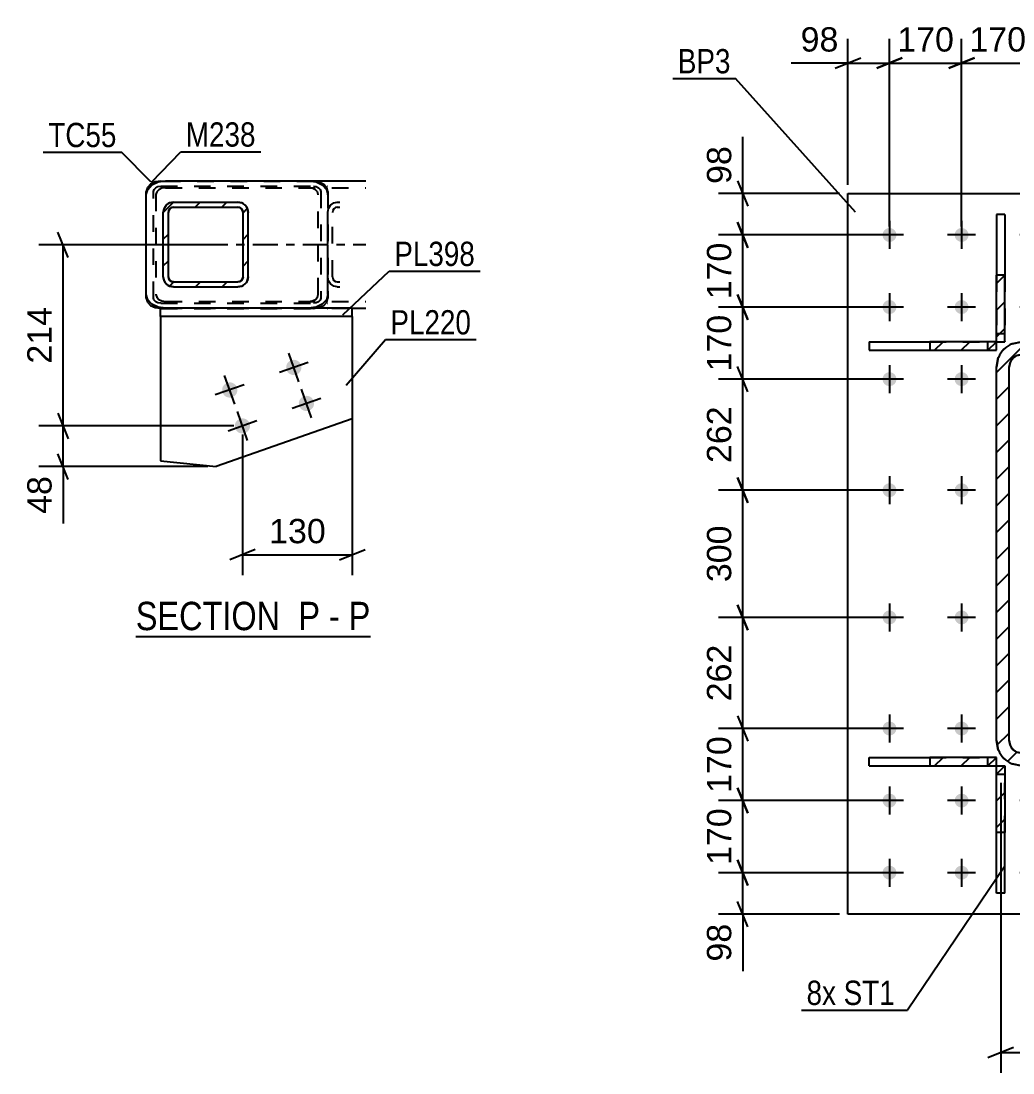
# Model space of a CAD drawing. Header units: millimetres. Extents: x -178 to 663, y -245 to 349.
# Drawn here: x 412.3 to 529.2, y 63 to 187 of the extents above; entities that cross this region are included whole.
import ezdxf

# ---------------------------------------------------------------- set-up
doc = ezdxf.new("R2010")
doc.units = ezdxf.units.MM
doc.linetypes.add('DXK_LINE_DOT2', pattern=[3.9198, 1.9599, -1.9599])
doc.linetypes.add('DXK_LINE_DOT3', pattern=[5.9187, 2.979, -0.9799, 0.9799, -0.9799])
doc.styles.add('Arial', font='ARIAL.TTF', dxfattribs={"height": 0.2})
doc.styles.add('Arial Narrow', font='ARIALN.TTF', dxfattribs={"height": 0.2})

# ---------------------------------------------------------------- blocks, each defined once
blk = doc.blocks.new('Unknown-339278997-23 - 27655')
at = {"color": 6, "linetype": 'Continuous'}
blk.add_line((425.85, 114.43), (453.5, 114.43), dxfattribs=at)
at = {"color": 0, "linetype": 'Continuous'}
for points in [[(443.96, 115.18), (443.96, 118.68), (425.85, 118.68), (425.85, 115.18)], [(447.57, 115.18), (447.57, 118.68), (445.01, 118.68), (445.01, 115.18)], [(449.89, 115.18), (449.89, 118.68), (448.62, 118.68), (448.62, 115.18)], [(453.5, 115.18), (453.5, 118.68), (450.94, 118.68), (450.94, 115.18)]]:
    blk.add_wipeout(points, dxfattribs=at)
at = {"color": 7, "linetype": 'Continuous', "style": 'Arial Narrow'}
for s, p in [('SECTION ', (425.85, 115.18)), ('P', (445.01, 115.18)), ('P', (450.94, 115.18)), ('-', (448.62, 115.18))]:
    blk.add_text(s, height=3.34, dxfattribs=at).set_placement(p)
blk = doc.blocks.new('Part-339278997-22323 - 22243')
at = {"linetype": 'Continuous'}
h = blk.add_hatch(dxfattribs=at)
h.set_pattern_fill('', scale=0.7, style=0, pattern_type=0)
h.set_pattern_definition([(45, (575.4344, 99.4045), (-1.571545, 1.571545), [])])
h.paths.add_polyline_path([(574.29, 99.18), (575.43, 99.4), (576.41, 100.05), (577.06, 101.03), (577.29, 102.18), (577.29, 146.18), (577.06, 147.32), (576.41, 148.3), (575.43, 148.95), (574.29, 149.18), (530.29, 149.18), (529.14, 148.95), (528.17, 148.3), (527.51, 147.32), (527.29, 146.18), (527.29, 102.18), (527.51, 101.03), (528.17, 100.05), (529.14, 99.4), (530.29, 99.18)])
h.paths.add_polyline_path([(529.71, 100.79), (529.23, 101.12), (528.9, 101.6), (528.79, 102.18), (528.79, 146.18), (528.9, 146.75), (529.23, 147.24), (529.71, 147.56), (530.29, 147.68), (574.29, 147.68), (574.86, 147.56), (575.35, 147.24), (575.67, 146.75), (575.79, 146.18), (575.79, 102.18), (575.67, 101.6), (575.35, 101.12), (574.86, 100.79), (574.29, 100.68), (530.29, 100.68)])
at = {"color": 7, "linetype": 'DXK_LINE_DOT2'}
for p, q in [((529.14, 148.95), (530.29, 149.18)), ((530.29, 149.18), (574.29, 149.18)), ((574.29, 149.18), (575.43, 148.95)), ((530.29, 147.68), (529.71, 147.56)), ((530.29, 147.68), (574.29, 147.68)), ((574.86, 147.56), (574.29, 147.68)), ((527.29, 146.18), (527.51, 147.32)), ((528.9, 146.75), (528.79, 146.18)), ((575.79, 146.18), (575.67, 146.75)), ((577.06, 147.32), (577.29, 146.18)), ((527.29, 102.18), (527.29, 146.18)), ((528.79, 102.18), (528.79, 146.18)), ((575.79, 102.18), (575.79, 146.18)), ((577.29, 102.18), (577.29, 146.18)), ((527.51, 101.03), (527.29, 102.18)), ((528.79, 102.18), (528.9, 101.6)), ((575.67, 101.6), (575.79, 102.18)), ((577.29, 102.18), (577.06, 101.03)), ((529.71, 100.79), (530.29, 100.68)), ((530.29, 100.68), (574.29, 100.68)), ((574.29, 100.68), (574.86, 100.79)), ((530.29, 99.18), (529.14, 99.4)), ((575.43, 99.4), (574.29, 99.18)), ((530.29, 99.18), (574.29, 99.18))]:
    blk.add_line(p, q, dxfattribs=at)
at = {"color": 2, "linetype": 'Continuous'}
for p, q in [((530.29, 149.18), (529.14, 148.95)), ((530.29, 149.18), (574.29, 149.18)), ((575.43, 148.95), (574.29, 149.18)), ((529.71, 147.56), (530.29, 147.68)), ((530.29, 147.68), (574.29, 147.68)), ((574.29, 147.68), (574.86, 147.56)), ((527.51, 147.32), (527.29, 146.18)), ((528.79, 146.18), (528.9, 146.75)), ((575.67, 146.75), (575.79, 146.18)), ((577.29, 146.18), (577.06, 147.32)), ((527.29, 102.18), (527.29, 146.18)), ((528.79, 102.18), (528.79, 146.18)), ((575.79, 102.18), (575.79, 146.18)), ((577.29, 102.18), (577.29, 146.18)), ((527.29, 102.18), (527.51, 101.03)), ((528.9, 101.6), (528.79, 102.18)), ((575.79, 102.18), (575.67, 101.6)), ((577.06, 101.03), (577.29, 102.18)), ((530.29, 100.68), (529.71, 100.79)), ((530.29, 100.68), (574.29, 100.68)), ((574.86, 100.79), (574.29, 100.68)), ((529.14, 99.4), (530.29, 99.18)), ((574.29, 99.18), (575.43, 99.4)), ((530.29, 99.18), (574.29, 99.18))]:
    blk.add_line(p, q, dxfattribs=at)
at = {"color": 7, "linetype": 'DXK_LINE_DOT3'}
for p, q in [((552.29, 134.18), (552.29, 114.18)), ((562.29, 124.18), (542.29, 124.18))]:
    blk.add_line(p, q, dxfattribs=at)
at = {"color": 7, "linetype": 'DXK_LINE_DOT2'}
for centre, radius, start, end in [((530.29, 146.18), 3, 112.5, 157.5), ((574.29, 146.18), 3, 22.5, 67.5), ((530.29, 146.18), 1.5, 112.5, 157.5), ((574.29, 146.18), 1.5, 22.5, 67.5), ((530.29, 102.18), 3, 202.5, 247.5), ((530.29, 102.18), 1.5, 202.5, 247.5), ((574.29, 102.18), 1.5, 292.5, 337.5), ((574.29, 102.18), 3, 292.5, 337.5)]:
    blk.add_arc(centre, radius, start, end, dxfattribs=at)
at = {"color": 2, "linetype": 'Continuous'}
for centre, radius, start, end in [((530.29, 146.18), 3, 112.5, 157.5), ((574.29, 146.18), 3, 22.5, 67.5), ((530.29, 146.18), 1.5, 112.5, 157.5), ((574.29, 146.18), 1.5, 22.5, 67.5), ((530.29, 102.18), 3, 202.5, 247.5), ((530.29, 102.18), 1.5, 202.5, 247.5), ((574.29, 102.18), 1.5, 292.5, 337.5), ((574.29, 102.18), 3, 292.5, 337.5)]:
    blk.add_arc(centre, radius, start, end, dxfattribs=at)
blk = doc.blocks.new('Part-339278997-22253 - 22243')
at = {"color": 2, "linetype": 'Continuous'}
for p, q in [((509.79, 166.68), (594.79, 166.68)), ((509.79, 81.68), (509.79, 166.68)), ((594.79, 166.68), (594.79, 81.68)), ((594.79, 81.68), (509.79, 81.68))]:
    blk.add_line(p, q, dxfattribs=at)
blk = doc.blocks.new('Part-339278997-22296 - 22243')
at = {"linetype": 'Continuous'}
h = blk.add_hatch(dxfattribs=at)
h.set_pattern_fill('', scale=0.7, style=0, pattern_type=0)
h.set_pattern_definition([(45, (528.2863, 157.0397), (-1.57154, 1.57154), [])])
h.paths.add_polyline_path([(528.29, 149.18), (528.29, 157.04), (527.29, 157.04), (527.29, 149.18)])
at = {"color": 2, "linetype": 'Continuous'}
for p, q in [((528.29, 164.18), (527.29, 164.18)), ((527.29, 164.18), (527.29, 157.04)), ((528.29, 164.18), (528.29, 157.04)), ((527.29, 149.18), (527.29, 157.04)), ((528.29, 157.04), (527.29, 157.04)), ((528.29, 149.18), (528.29, 157.04)), ((527.29, 149.18), (528.29, 149.18))]:
    blk.add_line(p, q, dxfattribs=at)
at = {"color": 7, "linetype": 'DXK_LINE_DOT2'}
for p, q in [((527.29, 157.04), (527.29, 149.18)), ((528.29, 157.04), (528.29, 149.18)), ((527.29, 150.18), (528.29, 150.18)), ((527.29, 149.18), (528.29, 149.18))]:
    blk.add_line(p, q, dxfattribs=at)
blk = doc.blocks.new('Part-339278997-22297 - 22243')
at = {"linetype": 'Continuous'}
h = blk.add_hatch(dxfattribs=at)
h.set_pattern_fill('', scale=0.7, style=0, pattern_type=0)
h.set_pattern_definition([(45, (527.2863, 149.1761), (-1.57154, 1.57154), [])])
h.paths.add_polyline_path([(527.29, 148.18), (527.29, 149.18), (519.42, 149.18), (519.42, 148.18)])
at = {"color": 2, "linetype": 'Continuous'}
for p, q in [((512.29, 149.18), (519.42, 149.18)), ((512.29, 149.18), (512.29, 148.18)), ((527.29, 149.18), (519.42, 149.18)), ((519.42, 149.18), (519.42, 148.18)), ((527.29, 148.18), (527.29, 149.18)), ((512.29, 148.18), (519.42, 148.18)), ((519.42, 148.18), (527.29, 148.18))]:
    blk.add_line(p, q, dxfattribs=at)
at = {"color": 7, "linetype": 'DXK_LINE_DOT2'}
for p, q in [((519.42, 149.18), (527.29, 149.18)), ((526.29, 148.18), (526.29, 149.18)), ((527.29, 148.18), (527.29, 149.18)), ((519.42, 148.18), (527.29, 148.18))]:
    blk.add_line(p, q, dxfattribs=at)
blk = doc.blocks.new('Part-339278997-22298 - 22243')
at = {"linetype": 'Continuous'}
h = blk.add_hatch(dxfattribs=at)
h.set_pattern_fill('', scale=0.7, style=0, pattern_type=0)
h.set_pattern_definition([(45, (528.2863, 99.1761), (-1.57154, 1.57154), [])])
h.paths.add_polyline_path([(528.29, 91.31), (528.29, 99.18), (527.29, 99.18), (527.29, 91.31)])
at = {"color": 7, "linetype": 'DXK_LINE_DOT2'}
for p, q in [((527.29, 91.31), (527.29, 99.18)), ((527.29, 99.18), (528.29, 99.18)), ((527.29, 98.18), (528.29, 98.18)), ((528.29, 91.31), (528.29, 99.18))]:
    blk.add_line(p, q, dxfattribs=at)
at = {"color": 2, "linetype": 'Continuous'}
for p, q in [((527.29, 91.31), (527.29, 99.18)), ((527.29, 99.18), (528.29, 99.18)), ((528.29, 99.18), (528.29, 91.31)), ((527.29, 84.18), (527.29, 91.31)), ((528.29, 91.31), (527.29, 91.31)), ((528.29, 84.18), (528.29, 91.31)), ((528.29, 84.18), (527.29, 84.18))]:
    blk.add_line(p, q, dxfattribs=at)
blk = doc.blocks.new('Part-339278997-22299 - 22243')
at = {"linetype": 'Continuous'}
h = blk.add_hatch(dxfattribs=at)
h.set_pattern_fill('', scale=0.7, style=0, pattern_type=0)
h.set_pattern_definition([(45, (527.2863, 100.1761), (-1.57154, 1.57154), [])])
h.paths.add_polyline_path([(527.29, 99.18), (527.29, 100.18), (519.42, 100.18), (519.42, 99.18)])
at = {"color": 2, "linetype": 'Continuous'}
for p, q in [((512.29, 100.18), (519.42, 100.18)), ((512.29, 99.18), (512.29, 100.18)), ((527.29, 100.18), (519.42, 100.18)), ((519.42, 100.18), (519.42, 99.18)), ((527.29, 99.18), (527.29, 100.18)), ((512.29, 99.18), (519.42, 99.18)), ((519.42, 99.18), (527.29, 99.18))]:
    blk.add_line(p, q, dxfattribs=at)
at = {"color": 7, "linetype": 'DXK_LINE_DOT2'}
for p, q in [((519.42, 100.18), (527.29, 100.18)), ((526.29, 99.18), (526.29, 100.18)), ((527.29, 99.18), (527.29, 100.18)), ((519.42, 99.18), (527.29, 99.18))]:
    blk.add_line(p, q, dxfattribs=at)
blk = doc.blocks.new('Bolt-339278997-22346 - 22243')
at = {"linetype": 'Continuous'}
for points in [[(515.51, 161.78, -1), (513.86, 161.78, -1)], [(524.01, 161.78, -1), (522.36, 161.78, -1)], [(532.51, 161.78, -1), (530.86, 161.78, -1)], [(545.61, 161.78, -1), (543.96, 161.78, -1)], [(560.61, 161.78, -1), (558.96, 161.78, -1)], [(573.71, 161.78, -1), (572.06, 161.78, -1)], [(582.21, 161.78, -1), (580.56, 161.78, -1)], [(590.71, 161.78, -1), (589.06, 161.78, -1)], [(515.51, 153.28, -1), (513.86, 153.28, -1)], [(524.01, 153.28, -1), (522.36, 153.28, -1)], [(532.51, 153.28, -1), (530.86, 153.28, -1)], [(545.61, 153.28, -1), (543.96, 153.28, -1)], [(560.61, 153.28, -1), (558.96, 153.28, -1)], [(573.71, 153.28, -1), (572.06, 153.28, -1)], [(582.21, 153.28, -1), (580.56, 153.28, -1)], [(590.71, 153.28, -1), (589.06, 153.28, -1)], [(515.51, 144.78, -1), (513.86, 144.78, -1)], [(524.01, 144.78, -1), (522.36, 144.78, -1)], [(582.21, 144.78, -1), (580.56, 144.78, -1)], [(590.71, 144.78, -1), (589.06, 144.78, -1)], [(515.51, 131.68, -1), (513.86, 131.68, -1)], [(524.01, 131.68, -1), (522.36, 131.68, -1)], [(582.21, 131.68, -1), (580.56, 131.68, -1)], [(590.71, 131.68, -1), (589.06, 131.68, -1)], [(515.51, 116.68, -1), (513.86, 116.68, -1)], [(524.01, 116.68, -1), (522.36, 116.68, -1)], [(582.21, 116.68, -1), (580.56, 116.68, -1)], [(590.71, 116.68, -1), (589.06, 116.68, -1)], [(515.51, 103.58, -1), (513.86, 103.58, -1)], [(524.01, 103.58, -1), (522.36, 103.58, -1)], [(582.21, 103.58, -1), (580.56, 103.58, -1)], [(590.71, 103.58, -1), (589.06, 103.58, -1)], [(515.51, 95.08, -1), (513.86, 95.08, -1)], [(524.01, 95.08, -1), (522.36, 95.08, -1)], [(532.51, 95.08, -1), (530.86, 95.08, -1)], [(545.61, 95.08, -1), (543.96, 95.08, -1)], [(560.61, 95.08, -1), (558.96, 95.08, -1)], [(573.71, 95.08, -1), (572.06, 95.08, -1)], [(582.21, 95.08, -1), (580.56, 95.08, -1)], [(590.71, 95.08, -1), (589.06, 95.08, -1)], [(515.51, 86.58, -1), (513.86, 86.58, -1)], [(524.01, 86.58, -1), (522.36, 86.58, -1)], [(532.51, 86.58, -1), (530.86, 86.58, -1)], [(545.61, 86.58, -1), (543.96, 86.58, -1)], [(560.61, 86.58, -1), (558.96, 86.58, -1)], [(573.71, 86.58, -1), (572.06, 86.58, -1)], [(582.21, 86.58, -1), (580.56, 86.58, -1)], [(590.71, 86.58, -1), (589.06, 86.58, -1)]]:
    blk.add_hatch(color=1, dxfattribs=at).paths.add_polyline_path(points)
at = {"color": 1, "linetype": 'Continuous'}
for p, q in [((514.69, 163.43), (514.69, 160.13)), ((523.19, 163.43), (523.19, 160.13)), ((531.69, 163.43), (531.69, 160.13)), ((544.79, 163.43), (544.79, 160.13)), ((559.79, 163.43), (559.79, 160.13)), ((572.89, 163.43), (572.89, 160.13)), ((581.39, 163.43), (581.39, 160.13)), ((589.89, 163.43), (589.89, 160.13)), ((516.34, 161.78), (513.04, 161.78)), ((524.84, 161.78), (521.54, 161.78)), ((533.34, 161.78), (530.04, 161.78)), ((546.44, 161.78), (543.14, 161.78)), ((561.44, 161.78), (558.14, 161.78)), ((574.54, 161.78), (571.24, 161.78)), ((583.04, 161.78), (579.74, 161.78)), ((591.54, 161.78), (588.24, 161.78)), ((514.69, 154.93), (514.69, 151.63)), ((523.19, 154.93), (523.19, 151.63)), ((531.69, 154.93), (531.69, 151.63)), ((544.79, 154.93), (544.79, 151.63)), ((559.79, 154.93), (559.79, 151.63)), ((572.89, 154.93), (572.89, 151.63)), ((581.39, 154.93), (581.39, 151.63)), ((589.89, 154.93), (589.89, 151.63)), ((516.34, 153.28), (513.04, 153.28)), ((524.84, 153.28), (521.54, 153.28)), ((533.34, 153.28), (530.04, 153.28)), ((546.44, 153.28), (543.14, 153.28)), ((561.44, 153.28), (558.14, 153.28)), ((574.54, 153.28), (571.24, 153.28)), ((583.04, 153.28), (579.74, 153.28)), ((591.54, 153.28), (588.24, 153.28)), ((514.69, 146.43), (514.69, 143.13)), ((523.19, 146.43), (523.19, 143.13)), ((581.39, 146.43), (581.39, 143.13)), ((589.89, 146.43), (589.89, 143.13)), ((516.34, 144.78), (513.04, 144.78)), ((524.84, 144.78), (521.54, 144.78)), ((583.04, 144.78), (579.74, 144.78)), ((591.54, 144.78), (588.24, 144.78)), ((514.69, 133.33), (514.69, 130.03)), ((523.19, 133.33), (523.19, 130.03)), ((581.39, 133.33), (581.39, 130.03)), ((589.89, 133.33), (589.89, 130.03)), ((516.34, 131.68), (513.04, 131.68)), ((524.84, 131.68), (521.54, 131.68)), ((583.04, 131.68), (579.74, 131.68)), ((591.54, 131.68), (588.24, 131.68)), ((514.69, 118.33), (514.69, 115.03)), ((523.19, 118.33), (523.19, 115.03)), ((581.39, 118.33), (581.39, 115.03)), ((589.89, 118.33), (589.89, 115.03)), ((516.34, 116.68), (513.04, 116.68)), ((524.84, 116.68), (521.54, 116.68)), ((583.04, 116.68), (579.74, 116.68)), ((591.54, 116.68), (588.24, 116.68)), ((514.69, 105.23), (514.69, 101.93)), ((523.19, 105.23), (523.19, 101.93)), ((581.39, 105.23), (581.39, 101.93)), ((589.89, 105.23), (589.89, 101.93)), ((516.34, 103.58), (513.04, 103.58)), ((524.84, 103.58), (521.54, 103.58)), ((583.04, 103.58), (579.74, 103.58)), ((591.54, 103.58), (588.24, 103.58)), ((514.69, 96.73), (514.69, 93.43)), ((523.19, 96.73), (523.19, 93.43)), ((531.69, 96.73), (531.69, 93.43)), ((544.79, 96.73), (544.79, 93.43)), ((559.79, 96.73), (559.79, 93.43)), ((572.89, 96.73), (572.89, 93.43)), ((581.39, 96.73), (581.39, 93.43)), ((589.89, 96.73), (589.89, 93.43)), ((516.34, 95.08), (513.04, 95.08)), ((524.84, 95.08), (521.54, 95.08)), ((533.34, 95.08), (530.04, 95.08)), ((546.44, 95.08), (543.14, 95.08)), ((561.44, 95.08), (558.14, 95.08)), ((574.54, 95.08), (571.24, 95.08)), ((583.04, 95.08), (579.74, 95.08)), ((591.54, 95.08), (588.24, 95.08)), ((514.69, 88.23), (514.69, 84.93)), ((523.19, 88.23), (523.19, 84.93)), ((531.69, 88.23), (531.69, 84.93)), ((544.79, 88.23), (544.79, 84.93)), ((559.79, 88.23), (559.79, 84.93)), ((572.89, 88.23), (572.89, 84.93)), ((581.39, 88.23), (581.39, 84.93)), ((589.89, 88.23), (589.89, 84.93)), ((516.34, 86.58), (513.04, 86.58)), ((524.84, 86.58), (521.54, 86.58)), ((533.34, 86.58), (530.04, 86.58)), ((546.44, 86.58), (543.14, 86.58)), ((561.44, 86.58), (558.14, 86.58)), ((574.54, 86.58), (571.24, 86.58)), ((583.04, 86.58), (579.74, 86.58)), ((591.54, 86.58), (588.24, 86.58))]:
    blk.add_line(p, q, dxfattribs=at)
blk = doc.blocks.new('Part-339278997-27731 - 27655')
at = {"linetype": 'Continuous'}
h = blk.add_hatch(dxfattribs=at)
h.set_pattern_fill('', scale=0.7, style=0, pattern_type=0)
h.set_pattern_definition([(45, (438.9947, 164.91), (-1.57154, 1.57154), [])])
h.paths.add_polyline_path([(439.09, 164.45), (438.99, 164.91), (438.73, 165.3), (438.35, 165.56), (437.89, 165.65), (430.29, 165.65), (429.83, 165.56), (429.44, 165.3), (429.18, 164.91), (429.09, 164.45), (429.09, 156.85), (429.18, 156.39), (429.44, 156), (429.83, 155.74), (430.29, 155.65), (437.89, 155.65), (438.35, 155.74), (438.73, 156), (438.99, 156.39), (439.09, 156.85)])
h.paths.add_polyline_path([(438.44, 156.62), (438.31, 156.43), (438.12, 156.3), (437.89, 156.25), (430.29, 156.25), (430.06, 156.3), (429.86, 156.43), (429.73, 156.62), (429.69, 156.85), (429.69, 164.45), (429.73, 164.68), (429.86, 164.88), (430.06, 165.01), (430.29, 165.05), (437.89, 165.05), (438.12, 165.01), (438.31, 164.88), (438.44, 164.68), (438.49, 164.45), (438.49, 156.85)])
at = {"color": 7, "linetype": 'DXK_LINE_DOT2'}
for p, q in [((429.83, 165.56), (430.29, 165.65)), ((430.29, 165.05), (430.06, 165.01)), ((430.29, 165.65), (437.89, 165.65)), ((430.29, 165.05), (430.29, 165.05)), ((430.29, 165.05), (437.89, 165.05)), ((437.89, 165.65), (438.35, 165.56)), ((437.89, 165.05), (437.89, 165.05)), ((438.12, 165.01), (437.89, 165.05)), ((438.31, 164.88), (438.12, 165.01)), ((429.09, 164.45), (429.18, 164.91)), ((429.09, 156.85), (429.09, 164.45)), ((429.09, 164.45), (429.09, 164.45)), ((438.44, 164.68), (438.31, 164.88)), ((438.49, 164.45), (438.44, 164.68)), ((438.49, 164.45), (438.49, 164.45)), ((438.49, 156.85), (438.49, 164.45)), ((429.09, 156.85), (429.09, 156.85)), ((429.18, 156.39), (429.09, 156.85)), ((438.12, 156.3), (438.31, 156.43)), ((438.31, 156.43), (438.44, 156.62)), ((438.44, 156.62), (438.49, 156.85)), ((438.49, 156.85), (438.49, 156.85)), ((430.29, 155.65), (429.83, 155.74)), ((430.06, 156.3), (430.29, 156.25)), ((430.29, 156.25), (430.29, 156.25)), ((430.29, 156.25), (437.89, 156.25)), ((430.29, 155.65), (430.29, 155.65)), ((430.29, 155.65), (437.89, 155.65)), ((437.89, 156.25), (438.12, 156.3)), ((437.89, 156.25), (437.89, 156.25)), ((438.35, 155.74), (437.89, 155.65))]:
    blk.add_line(p, q, dxfattribs=at)
at = {"color": 2, "linetype": 'Continuous'}
for p, q in [((430.29, 165.65), (429.83, 165.56)), ((430.06, 165.01), (429.86, 164.88)), ((429.86, 164.88), (430.06, 165.01)), ((430.06, 165.01), (430.29, 165.05)), ((430.29, 165.65), (437.89, 165.65)), ((430.29, 165.05), (437.89, 165.05)), ((438.35, 165.56), (437.89, 165.65)), ((437.89, 165.05), (438.12, 165.01)), ((438.12, 165.01), (438.31, 164.88)), ((429.18, 164.91), (429.09, 164.45)), ((429.09, 156.85), (429.09, 164.45)), ((429.73, 164.68), (429.69, 164.45)), ((429.69, 164.45), (429.73, 164.68)), ((429.69, 164.45), (429.69, 164.45)), ((429.69, 156.85), (429.69, 164.45)), ((429.69, 156.85), (429.69, 164.45)), ((429.86, 164.88), (429.73, 164.68)), ((429.73, 164.68), (429.86, 164.88)), ((438.31, 164.88), (438.44, 164.68)), ((438.44, 164.68), (438.49, 164.45)), ((438.49, 156.85), (438.49, 164.45)), ((439.09, 164.45), (438.99, 164.91)), ((439, 164.91), (439.09, 164.45)), ((439.09, 156.85), (439.09, 164.45)), ((439.09, 164.45), (439.09, 164.45)), ((439.09, 156.85), (439.09, 164.45)), ((429.09, 156.85), (429.18, 156.39)), ((429.69, 156.85), (429.69, 156.85)), ((429.69, 156.85), (429.73, 156.62)), ((429.73, 156.62), (429.69, 156.85)), ((429.73, 156.62), (429.86, 156.43)), ((429.86, 156.43), (429.73, 156.62)), ((429.86, 156.43), (430.06, 156.3)), ((430.06, 156.3), (429.86, 156.43)), ((438.31, 156.43), (438.12, 156.3)), ((438.44, 156.62), (438.31, 156.43)), ((438.49, 156.85), (438.44, 156.62)), ((438.99, 156.39), (439.09, 156.85)), ((439.09, 156.85), (439, 156.39)), ((439.09, 156.85), (439.09, 156.85)), ((429.83, 155.74), (430.29, 155.65)), ((430.29, 156.25), (430.06, 156.3)), ((430.29, 156.25), (437.89, 156.25)), ((430.29, 155.65), (437.89, 155.65)), ((438.12, 156.3), (437.89, 156.25)), ((437.89, 155.65), (438.35, 155.74))]:
    blk.add_line(p, q, dxfattribs=at)
at = {"color": 7, "linetype": 'DXK_LINE_DOT3'}
blk.add_line((434.08, 160.65), (434.1, 160.65), dxfattribs=at)
at = {"color": 7, "linetype": 'DXK_LINE_DOT2'}
for centre, start, end in [((430.29, 164.45), 112.5, 157.5), ((430.29, 156.85), 202.5, 247.5)]:
    blk.add_arc(centre, 1.2, start, end, dxfattribs=at)
at = {"color": 2, "linetype": 'Continuous'}
for centre, start, end in [((430.29, 164.45), 112.5, 157.5), ((437.89, 164.45), 22.5, 67.5), ((437.89, 164.45), 22.5, 67.5), ((430.29, 156.85), 202.5, 247.5), ((437.89, 156.85), 292.5, 337.5), ((437.89, 156.85), 292.5, 337.5)]:
    blk.add_arc(centre, 1.2, start, end, dxfattribs=at)
blk = doc.blocks.new('Part-339278997-27658 - 27655')
at = {"color": 2, "linetype": 'Continuous'}
for p, q in [((427.25, 167.16), (427.75, 167.68)), ((427.75, 167.68), (428.49, 168.03)), ((428.49, 168.03), (429.36, 168.15)), ((429.36, 168.15), (452.98, 168.15)), ((427.08, 166.55), (427.25, 167.16)), ((427.08, 154.75), (427.08, 166.55)), ((427.25, 154.14), (427.08, 154.75)), ((427.75, 153.62), (427.25, 154.14)), ((428.49, 153.27), (427.75, 153.62)), ((429.36, 153.15), (428.49, 153.27)), ((451.37, 153.15), (452.98, 153.15))]:
    blk.add_line(p, q, dxfattribs=at)
at = {"color": 7, "linetype": 'DXK_LINE_DOT2'}
for p, q in [((446.21, 168.15), (447.09, 168.03)), ((447.09, 168.03), (447.83, 167.68)), ((447.83, 167.68), (448.33, 167.16)), ((428.31, 166.86), (428.22, 166.55)), ((428.22, 166.55), (428.22, 154.75)), ((428.55, 167.12), (428.31, 166.86)), ((428.93, 167.29), (428.55, 167.12)), ((429.36, 167.35), (428.93, 167.29)), ((429.36, 167.35), (452.98, 167.35)), ((446.65, 167.29), (446.21, 167.35)), ((447.02, 167.12), (446.65, 167.29)), ((447.27, 166.86), (447.02, 167.12)), ((447.36, 166.55), (447.27, 166.86)), ((447.36, 154.75), (447.36, 166.55)), ((448.33, 167.16), (448.5, 166.55)), ((448.5, 154.75), (448.5, 166.55)), ((428.22, 154.75), (428.31, 154.44)), ((428.31, 154.44), (428.55, 154.19)), ((428.55, 154.19), (428.93, 154.01)), ((428.93, 154.01), (429.36, 153.95)), ((429.36, 153.95), (452.98, 153.95)), ((446.21, 153.95), (446.65, 154.01)), ((446.65, 154.01), (447.02, 154.19)), ((447.02, 154.19), (447.27, 154.44)), ((447.27, 154.44), (447.36, 154.75)), ((448.33, 154.14), (447.83, 153.62)), ((448.5, 154.75), (448.33, 154.14)), ((429.36, 153.15), (451.37, 153.15)), ((447.09, 153.27), (446.21, 153.15)), ((447.83, 153.62), (447.09, 153.27))]:
    blk.add_line(p, q, dxfattribs=at)
at = {"color": 7, "linetype": 'DXK_LINE_DOT3'}
blk.add_line((427.79, 160.65), (452.98, 160.65), dxfattribs=at)
blk = doc.blocks.new('Part-339278997-27662 - 27655')
at = {"color": 2, "linetype": 'Continuous'}
for p, q in [((427.58, 167.77), (427.21, 167.38)), ((428.14, 168.03), (427.58, 167.77)), ((428.79, 168.12), (428.14, 168.03)), ((428.79, 168.12), (429.16, 168.12)), ((427.21, 167.38), (427.08, 166.92)), ((427.08, 154.32), (427.08, 166.92)), ((427.08, 154.32), (427.21, 153.86)), ((427.21, 153.86), (427.58, 153.47)), ((427.58, 153.47), (428.14, 153.21)), ((428.14, 153.21), (428.76, 153.13))]:
    blk.add_line(p, q, dxfattribs=at)
at = {"color": 7, "linetype": 'DXK_LINE_DOT2'}
for p, q in [((428.19, 167.35), (428.46, 167.48)), ((428.46, 167.48), (428.79, 167.52)), ((428.79, 167.52), (448.44, 167.52)), ((429.16, 168.12), (448.44, 168.12)), ((446.79, 168.12), (447.44, 168.03)), ((446.79, 167.52), (447.11, 167.48)), ((447.11, 167.48), (447.39, 167.35)), ((447.44, 168.03), (447.45, 168.03)), ((447.45, 168.03), (448, 167.77)), ((448.37, 167.38), (448, 167.77)), ((427.93, 166.92), (428, 167.15)), ((427.93, 154.32), (427.93, 166.92)), ((428, 167.15), (428.01, 167.16)), ((428.01, 167.16), (428.19, 167.35)), ((447.39, 167.35), (447.58, 167.15)), ((447.58, 167.15), (447.64, 166.92)), ((447.64, 166.92), (447.64, 154.32)), ((448.5, 166.92), (448.37, 167.38)), ((448.5, 166.92), (448.5, 154.32)), ((427.99, 154.14), (427.93, 154.32)), ((428, 154.09), (427.99, 154.14)), ((428.19, 153.9), (428, 154.09)), ((428.46, 153.77), (428.19, 153.9)), ((447.39, 153.9), (447.11, 153.77)), ((447.58, 154.09), (447.39, 153.9)), ((447.64, 154.32), (447.58, 154.09)), ((448, 153.47), (448.37, 153.86)), ((448.37, 153.86), (448.5, 154.32)), ((428.79, 153.72), (428.46, 153.77)), ((428.76, 153.13), (428.79, 153.12)), ((428.79, 153.72), (448.44, 153.72)), ((428.79, 153.12), (448.44, 153.12)), ((447.11, 153.77), (446.79, 153.72)), ((446.79, 153.12), (447.44, 153.21)), ((447.44, 153.21), (448, 153.47))]:
    blk.add_line(p, q, dxfattribs=at)
blk = doc.blocks.new('Part-339278997-27726 - 27655')
at = {"color": 2, "linetype": 'Continuous'}
for p, q in [((451.37, 153.15), (428.76, 153.15)), ((428.76, 152.15), (428.76, 153.15)), ((451.37, 152.15), (451.37, 153.15)), ((451.37, 152.15), (428.76, 152.15))]:
    blk.add_line(p, q, dxfattribs=at)
blk = doc.blocks.new('Part-339278997-27664 - 27655')
at = {"color": 7, "linetype": 'DXK_LINE_DOT2'}
for p, q in [((448.57, 164.91), (448.81, 165.3)), ((448.81, 165.3), (449.17, 165.56)), ((449.17, 165.56), (449.6, 165.65)), ((449.38, 165.01), (449.2, 164.87)), ((449.6, 165.05), (449.38, 165.01)), ((449.6, 165.65), (449.89, 165.65)), ((449.6, 165.05), (449.89, 165.05)), ((448.49, 164.45), (448.57, 164.91)), ((448.49, 156.85), (448.49, 164.45)), ((449.08, 164.68), (449.04, 164.45)), ((449.04, 156.85), (449.04, 164.45)), ((449.2, 164.87), (449.08, 164.68)), ((448.57, 156.39), (448.49, 156.85)), ((448.81, 156), (448.57, 156.39)), ((449.04, 156.85), (449.08, 156.62)), ((449.08, 156.62), (449.2, 156.43)), ((449.2, 156.43), (449.38, 156.3)), ((449.17, 155.74), (448.81, 156)), ((449.6, 155.65), (449.17, 155.74)), ((449.38, 156.3), (449.6, 156.25)), ((449.6, 156.25), (449.89, 156.25)), ((449.6, 155.65), (449.89, 155.65))]:
    blk.add_line(p, q, dxfattribs=at)
blk = doc.blocks.new('Part-339278997-27741 - 27655')
at = {"color": 2, "linetype": 'Continuous'}
for p, q in [((428.76, 152.15), (428.76, 135.15)), ((451.37, 152.15), (451.37, 140.11)), ((451.37, 140.11), (435.33, 134.46)), ((428.76, 135.15), (435.33, 134.46))]:
    blk.add_line(p, q, dxfattribs=at)
at = {"color": 7, "linetype": 'DXK_LINE_DOT2'}
blk.add_line((451.37, 152.15), (428.76, 152.15), dxfattribs=at)
blk = doc.blocks.new('Bolt-339278997-27775 - 27655')
at = {"linetype": 'Continuous'}
for points in [[(443.62, 145.86, -1), (445.32, 146.46, -1)], [(436.07, 143.2, -1), (437.77, 143.8, -1)], [(445.11, 141.62, -1), (446.81, 142.21, -1)], [(437.57, 138.96, -1), (439.26, 139.56, -1)]]:
    blk.add_hatch(color=1, dxfattribs=at).paths.add_polyline_path(points)
at = {"color": 1, "linetype": 'Continuous'}
for p, q in [((445.07, 144.46), (443.87, 147.86)), ((446.17, 146.76), (442.77, 145.56)), ((437.52, 141.81), (436.32, 145.2)), ((438.62, 144.1), (435.22, 142.91)), ((446.56, 140.22), (445.36, 143.61)), ((447.66, 142.51), (444.26, 141.32)), ((439.01, 137.56), (437.82, 140.96)), ((440.11, 139.86), (436.72, 138.66))]:
    blk.add_line(p, q, dxfattribs=at)
blk = doc.blocks.new('StraightDimension-339278997-24767 - 22243')
at = {"color": 7, "linetype": 'Continuous'}
for p, q in [((496.78, 163.28), (497.98, 160.28)), ((513.69, 161.78), (494.53, 161.78)), ((497.38, 153.28), (497.38, 161.78)), ((497.98, 151.78), (496.78, 154.78)), ((513.69, 153.28), (494.53, 153.28))]:
    blk.add_line(p, q, dxfattribs=at)
at = {"color": 0}
blk.add_wipeout([(496.63, 161.46), (492.43, 161.46), (492.43, 153.59), (496.63, 153.59)], dxfattribs=at)
at = {"color": 3, "style": 'Arial'}
blk.add_text('170', height=2.865, rotation=90.0002, dxfattribs=at).set_placement((496.03, 154.19))
blk = doc.blocks.new('StraightDimension-339278997-24769 - 22243')
at = {"color": 7, "linetype": 'Continuous'}
for p, q in [((497.98, 143.28), (496.78, 146.28)), ((513.69, 144.78), (494.53, 144.78)), ((497.38, 131.68), (497.38, 144.78)), ((496.78, 133.18), (497.98, 130.18)), ((513.69, 131.68), (494.53, 131.68))]:
    blk.add_line(p, q, dxfattribs=at)
at = {"color": 0}
blk.add_wipeout([(496.63, 142.16), (492.43, 142.16), (492.43, 134.29), (496.63, 134.29)], dxfattribs=at)
at = {"color": 3, "style": 'Arial'}
blk.add_text('262', height=2.865, rotation=90.0002, dxfattribs=at).set_placement((496.03, 134.89))
blk = doc.blocks.new('StraightDimension-339278997-24768 - 22243')
at = {"color": 7, "linetype": 'Continuous'}
for p, q in [((496.78, 154.78), (497.98, 151.78)), ((513.69, 153.28), (494.53, 153.28)), ((497.38, 144.78), (497.38, 153.28)), ((497.98, 143.28), (496.78, 146.28)), ((513.69, 144.78), (494.53, 144.78))]:
    blk.add_line(p, q, dxfattribs=at)
at = {"color": 0}
blk.add_wipeout([(496.63, 152.96), (492.43, 152.96), (492.43, 145.09), (496.63, 145.09)], dxfattribs=at)
at = {"color": 3, "style": 'Arial'}
blk.add_text('170', height=2.865, rotation=90.0002, dxfattribs=at).set_placement((496.03, 145.69))
blk = doc.blocks.new('StraightDimension-339278997-24774 - 22243')
at = {"color": 7, "linetype": 'Continuous'}
for p, q in [((496.78, 88.08), (497.98, 85.08)), ((513.69, 86.58), (494.53, 86.58)), ((497.38, 81.68), (497.38, 86.58)), ((497.98, 80.18), (496.78, 83.18)), ((508.79, 81.68), (494.53, 81.68)), ((497.38, 81.68), (497.38, 74.98)), ((497.38, 81.68), (497.38, 74.98))]:
    blk.add_line(p, q, dxfattribs=at)
at = {"color": 0}
blk.add_wipeout([(496.63, 81.15), (492.43, 81.15), (492.43, 75.5), (496.63, 75.5)], dxfattribs=at)
at = {"color": 3, "style": 'Arial'}
blk.add_text('98', height=2.865, rotation=90.0002, dxfattribs=at).set_placement((496.03, 76.1))
blk = doc.blocks.new('StraightDimension-339278997-24766 - 22243')
at = {"color": 7, "linetype": 'Continuous'}
for p, q in [((497.38, 166.68), (497.38, 173.37)), ((497.38, 166.68), (497.38, 173.37)), ((496.78, 168.18), (497.98, 165.18)), ((508.79, 166.68), (494.53, 166.68)), ((497.38, 161.78), (497.38, 166.68)), ((497.98, 160.28), (496.78, 163.28)), ((513.69, 161.78), (494.53, 161.78))]:
    blk.add_line(p, q, dxfattribs=at)
at = {"color": 0}
blk.add_wipeout([(496.63, 172.85), (492.43, 172.85), (492.43, 167.2), (496.63, 167.2)], dxfattribs=at)
at = {"color": 3, "style": 'Arial'}
blk.add_text('98', height=2.865, rotation=90.0002, dxfattribs=at).set_placement((496.03, 167.8))
blk = doc.blocks.new('StraightDimension-339278997-24737 - 22243')
at = {"color": 7, "linetype": 'Continuous'}
for p, q in [((523.19, 162.78), (523.19, 184.91)), ((531.69, 162.78), (531.69, 184.91)), ((521.69, 181.46), (524.69, 182.66)), ((533.19, 182.66), (530.19, 181.46)), ((523.19, 182.06), (531.69, 182.06))]:
    blk.add_line(p, q, dxfattribs=at)
at = {"color": 0}
blk.add_wipeout([(531.37, 182.81), (531.37, 187.01), (523.5, 187.01), (523.5, 182.81)], dxfattribs=at)
at = {"color": 3, "style": 'Arial'}
blk.add_text('170', height=2.865, dxfattribs=at).set_placement((524.1, 183.41))
blk = doc.blocks.new('StraightDimension-339278997-24738 - 22243')
at = {"color": 7, "linetype": 'Continuous'}
for p, q in [((514.69, 162.78), (514.69, 184.91)), ((523.19, 162.78), (523.19, 184.91)), ((513.19, 181.46), (516.19, 182.66)), ((524.69, 182.66), (521.69, 181.46)), ((514.69, 182.06), (523.19, 182.06))]:
    blk.add_line(p, q, dxfattribs=at)
at = {"color": 0}
blk.add_wipeout([(522.87, 182.81), (522.87, 187.01), (515, 187.01), (515, 182.81)], dxfattribs=at)
at = {"color": 3, "style": 'Arial'}
blk.add_text('170', height=2.865, dxfattribs=at).set_placement((515.6, 183.41))
blk = doc.blocks.new('StraightDimension-339278997-24739 - 22243')
at = {"color": 7, "linetype": 'Continuous'}
for p, q in [((509.79, 167.68), (509.79, 184.91)), ((514.69, 162.78), (514.69, 184.91)), ((508.29, 181.46), (511.29, 182.66)), ((516.19, 182.66), (513.19, 181.46)), ((509.79, 182.06), (503.09, 182.06)), ((509.79, 182.06), (503.09, 182.06)), ((509.79, 182.06), (514.69, 182.06))]:
    blk.add_line(p, q, dxfattribs=at)
at = {"color": 0}
blk.add_wipeout([(509.26, 182.81), (509.26, 187.01), (503.61, 187.01), (503.61, 182.81)], dxfattribs=at)
at = {"color": 3, "style": 'Arial'}
blk.add_text('98', height=2.865, dxfattribs=at).set_placement((504.21, 183.41))
blk = doc.blocks.new('StraightDimension-339278997-24770 - 22243')
at = {"color": 7, "linetype": 'Continuous'}
for p, q in [((497.98, 130.18), (496.78, 133.18)), ((513.69, 131.68), (494.53, 131.68)), ((497.38, 116.68), (497.38, 131.68)), ((496.78, 118.18), (497.98, 115.18)), ((513.69, 116.68), (494.53, 116.68))]:
    blk.add_line(p, q, dxfattribs=at)
at = {"color": 0}
blk.add_wipeout([(496.63, 128.11), (492.43, 128.11), (492.43, 120.24), (496.63, 120.24)], dxfattribs=at)
at = {"color": 3, "style": 'Arial'}
blk.add_text('300', height=2.865, rotation=90.0002, dxfattribs=at).set_placement((496.03, 120.84))
blk = doc.blocks.new('StraightDimension-339278997-24771 - 22243')
at = {"color": 7, "linetype": 'Continuous'}
for p, q in [((497.98, 115.18), (496.78, 118.18)), ((513.69, 116.68), (494.53, 116.68)), ((497.38, 103.58), (497.38, 116.68)), ((496.78, 105.08), (497.98, 102.08)), ((513.69, 103.58), (494.53, 103.58))]:
    blk.add_line(p, q, dxfattribs=at)
at = {"color": 0}
blk.add_wipeout([(496.63, 114.06), (492.43, 114.06), (492.43, 106.19), (496.63, 106.19)], dxfattribs=at)
at = {"color": 3, "style": 'Arial'}
blk.add_text('262', height=2.865, rotation=90.0002, dxfattribs=at).set_placement((496.03, 106.79))
blk = doc.blocks.new('StraightDimension-339278997-24772 - 22243')
at = {"color": 7, "linetype": 'Continuous'}
for p, q in [((496.78, 105.08), (497.98, 102.08)), ((513.69, 103.58), (494.53, 103.58)), ((497.38, 95.08), (497.38, 103.58)), ((497.98, 93.58), (496.78, 96.58)), ((513.69, 95.08), (494.53, 95.08))]:
    blk.add_line(p, q, dxfattribs=at)
at = {"color": 0}
blk.add_wipeout([(496.63, 103.26), (492.43, 103.26), (492.43, 95.39), (496.63, 95.39)], dxfattribs=at)
at = {"color": 3, "style": 'Arial'}
blk.add_text('170', height=2.865, rotation=90.0002, dxfattribs=at).set_placement((496.03, 95.99))
blk = doc.blocks.new('StraightDimension-339278997-24773 - 22243')
at = {"color": 7, "linetype": 'Continuous'}
for p, q in [((496.78, 96.58), (497.98, 93.58)), ((513.69, 95.08), (494.53, 95.08)), ((497.38, 86.58), (497.38, 95.08)), ((497.98, 85.08), (496.78, 88.08)), ((513.69, 86.58), (494.53, 86.58))]:
    blk.add_line(p, q, dxfattribs=at)
at = {"color": 0}
blk.add_wipeout([(496.63, 94.76), (492.43, 94.76), (492.43, 86.89), (496.63, 86.89)], dxfattribs=at)
at = {"color": 3, "style": 'Arial'}
blk.add_text('170', height=2.865, rotation=90.0002, dxfattribs=at).set_placement((496.03, 87.49))
blk = doc.blocks.new('StraightDimension-339278997-24809 - 22243')
at = {"color": 7, "linetype": 'Continuous'}
for p, q in [((552.29, 123.18), (552.29, 62.96)), ((527.79, 97.18), (527.79, 62.96)), ((529.29, 65.96), (526.29, 64.76)), ((550.79, 64.76), (553.79, 65.96)), ((527.79, 65.36), (552.29, 65.36))]:
    blk.add_line(p, q, dxfattribs=at)
at = {"color": 0}
blk.add_wipeout([(543.97, 66.11), (543.97, 70.31), (536.1, 70.31), (536.1, 66.11)], dxfattribs=at)
at = {"color": 3, "style": 'Arial'}
blk.add_text('490', height=2.865, dxfattribs=at).set_placement((536.7, 66.71))
blk = doc.blocks.new('StraightDimension-339278997-28041 - 27655')
at = {"color": 7, "linetype": 'Continuous'}
for p, q in [((417.87, 159.12), (416.67, 162.12)), ((434.94, 160.62), (414.42, 160.62)), ((417.27, 139.26), (417.27, 160.62)), ((416.67, 140.76), (417.87, 137.76)), ((437.42, 139.26), (414.42, 139.26))]:
    blk.add_line(p, q, dxfattribs=at)
at = {"color": 0}
blk.add_wipeout([(416.52, 153.88), (412.32, 153.88), (412.32, 146.01), (416.52, 146.01)], dxfattribs=at)
at = {"color": 3, "style": 'Arial'}
blk.add_text('214', height=2.865, rotation=90.0002, dxfattribs=at).set_placement((415.92, 146.61))
blk = doc.blocks.new('StraightDimension-339278997-28070 - 27655')
at = {"color": 7, "linetype": 'Continuous'}
for p, q in [((451.37, 152.15), (451.37, 121.68)), ((438.42, 138.26), (438.42, 121.68)), ((439.92, 124.68), (436.92, 123.48)), ((438.42, 124.08), (451.37, 124.08)), ((449.87, 123.48), (452.87, 124.68))]:
    blk.add_line(p, q, dxfattribs=at)
at = {"color": 0}
blk.add_wipeout([(448.83, 124.83), (448.83, 129.03), (440.96, 129.03), (440.96, 124.83)], dxfattribs=at)
at = {"color": 3, "style": 'Arial'}
blk.add_text('130', height=2.865, dxfattribs=at).set_placement((441.56, 125.43))
blk = doc.blocks.new('StraightDimension-339278997-28042 - 27655')
at = {"color": 7, "linetype": 'Continuous'}
for p, q in [((416.67, 140.76), (417.87, 137.76)), ((437.42, 139.26), (414.42, 139.26)), ((417.27, 134.46), (417.27, 139.26)), ((417.87, 132.96), (416.67, 135.96)), ((434.33, 134.46), (414.42, 134.46)), ((417.27, 134.46), (417.27, 127.77)), ((417.27, 134.46), (417.27, 127.77))]:
    blk.add_line(p, q, dxfattribs=at)
at = {"color": 0}
blk.add_wipeout([(416.52, 133.94), (412.32, 133.94), (412.32, 128.29), (416.52, 128.29)], dxfattribs=at)
at = {"color": 3, "style": 'Arial'}
blk.add_text('48', height=2.865, rotation=90.0002, dxfattribs=at).set_placement((415.92, 128.89))
blk = doc.blocks.new('Mark-339278997-24525 - 22243')
at = {"color": 0}
blk.add_wipeout([(495.95, 180.84), (495.95, 183.84), (489.74, 183.84), (489.74, 180.84)], dxfattribs=at)
blk.add_wipeout([(495.95, 180.84), (495.95, 183.84), (489.74, 183.84), (489.74, 180.84)], dxfattribs=at)
at = {"color": 30, "linetype": 'Continuous'}
for p in [(489.14, 180.24), (510.67, 164.46)]:
    blk.add_line(p, (496.55, 180.24), dxfattribs=at)
at = {"color": 3, "style": 'Arial Narrow'}
blk.add_text('BP3', height=2.863, dxfattribs=at).set_placement((489.74, 180.84))
blk = doc.blocks.new('MarkSet-339278997-24509 - 22243')
at = {"color": 30, "linetype": 'Continuous'}
blk.add_line((528.29, 87.36), (516.8, 70.38), dxfattribs=at)
at = {"color": 0}
for points in [[(508.38, 70.98), (508.38, 73.98), (504.91, 73.98), (504.91, 70.98)], [(515.3, 70.98), (515.3, 73.98), (509.28, 73.98), (509.28, 70.98)]]:
    blk.add_wipeout(points, dxfattribs=at)
for points in [[(508.38, 70.98), (508.38, 73.98), (504.91, 73.98), (504.91, 70.98)], [(515.3, 70.98), (515.3, 73.98), (509.28, 73.98), (509.28, 70.98)]]:
    blk.add_wipeout(points, dxfattribs=at)
at = {"color": 30, "linetype": 'Continuous'}
blk.add_line((504.31, 70.38), (516.8, 70.38), dxfattribs=at)
at = {"color": 3, "style": 'Arial Narrow'}
for s, p in [('8x', (504.91, 70.98)), ('ST1', (509.28, 70.98))]:
    blk.add_text(s, height=2.863, dxfattribs=at).set_placement(p)
blk = doc.blocks.new('Mark-339278997-28030 - 27655')
at = {"color": 0}
blk.add_wipeout([(423.58, 172.14), (423.58, 175.14), (415.54, 175.14), (415.54, 172.14)], dxfattribs=at)
blk.add_wipeout([(423.58, 172.14), (423.58, 175.14), (415.54, 175.14), (415.54, 172.14)], dxfattribs=at)
at = {"color": 30, "linetype": 'Continuous'}
for p in [(414.94, 171.54), (427.62, 168.06)]:
    blk.add_line(p, (424.18, 171.54), dxfattribs=at)
at = {"color": 3, "style": 'Arial Narrow'}
blk.add_text('TC55', height=2.863, dxfattribs=at).set_placement((415.54, 172.14))
blk = doc.blocks.new('Mark-339278997-28000 - 27655')
at = {"color": 0}
blk.add_wipeout([(465.83, 158.12), (465.83, 161.12), (456.32, 161.12), (456.32, 158.12)], dxfattribs=at)
blk.add_wipeout([(465.83, 158.12), (465.83, 161.12), (456.32, 161.12), (456.32, 158.12)], dxfattribs=at)
at = {"color": 30, "linetype": 'Continuous'}
for p, q in [((450.25, 152.37), (455.72, 157.52)), ((455.72, 157.52), (466.43, 157.52))]:
    blk.add_line(p, q, dxfattribs=at)
at = {"color": 3, "style": 'Arial Narrow'}
blk.add_text('PL398', height=2.863, dxfattribs=at).set_placement((456.32, 158.12))
blk = doc.blocks.new('Mark-339278997-28006 - 27655')
at = {"color": 0}
blk.add_wipeout([(465.36, 150.05), (465.36, 153.05), (455.86, 153.05), (455.86, 150.05)], dxfattribs=at)
blk.add_wipeout([(465.36, 150.05), (465.36, 153.05), (455.86, 153.05), (455.86, 150.05)], dxfattribs=at)
at = {"color": 30, "linetype": 'Continuous'}
for p, q in [((450.66, 144.07), (455.26, 149.45)), ((455.26, 149.45), (465.96, 149.45))]:
    blk.add_line(p, q, dxfattribs=at)
at = {"color": 3, "style": 'Arial Narrow'}
blk.add_text('PL220', height=2.863, dxfattribs=at).set_placement((455.86, 150.05))
blk = doc.blocks.new('Mark-339278997-28033 - 27655')
at = {"color": 0}
blk.add_wipeout([(439.98, 172.2), (439.98, 175.2), (431.75, 175.2), (431.75, 172.2)], dxfattribs=at)
blk.add_wipeout([(439.98, 172.2), (439.98, 175.2), (431.75, 175.2), (431.75, 172.2)], dxfattribs=at)
at = {"color": 30, "linetype": 'Continuous'}
for p, q in [((427.71, 168.01), (431.15, 171.6)), ((431.15, 171.6), (440.58, 171.6))]:
    blk.add_line(p, q, dxfattribs=at)
at = {"color": 3, "style": 'Arial Narrow'}
blk.add_text('M238', height=2.863, dxfattribs=at).set_placement((431.75, 172.2))

msp = doc.modelspace()

# ---------------------------------------------------------------- block references
for name in ['Part-339278997-27658 - 27655', 'Part-339278997-27662 - 27655', 'Part-339278997-22253 - 22243', 'Part-339278997-27731 - 27655', 'Part-339278997-27664 - 27655', 'Part-339278997-22296 - 22243', 'Bolt-339278997-22346 - 22243', 'Part-339278997-27726 - 27655', 'Part-339278997-27741 - 27655', 'Part-339278997-22297 - 22243', 'Part-339278997-22323 - 22243', 'Bolt-339278997-27775 - 27655', 'Unknown-339278997-23 - 27655', 'Part-339278997-22299 - 22243', 'Part-339278997-22298 - 22243']:
    msp.add_blockref(name, (0, 0))

# ---------------------------------------------------------------- next in the draw order: block references
for name in ['StraightDimension-339278997-24737 - 22243', 'Mark-339278997-28030 - 27655', 'StraightDimension-339278997-24767 - 22243', 'StraightDimension-339278997-28041 - 27655', 'StraightDimension-339278997-24769 - 22243', 'StraightDimension-339278997-24809 - 22243', 'StraightDimension-339278997-24774 - 22243']:
    msp.add_blockref(name, (0, 0))

# ---------------------------------------------------------------- next in the draw order: block references
for name in ['Mark-339278997-28033 - 27655', 'StraightDimension-339278997-24766 - 22243', 'StraightDimension-339278997-24768 - 22243', 'StraightDimension-339278997-28070 - 27655', 'StraightDimension-339278997-24770 - 22243']:
    msp.add_blockref(name, (0, 0))

# ---------------------------------------------------------------- next in the draw order: block references
for name in ['StraightDimension-339278997-24738 - 22243', 'Mark-339278997-28000 - 27655', 'StraightDimension-339278997-28042 - 27655', 'StraightDimension-339278997-24771 - 22243']:
    msp.add_blockref(name, (0, 0))

# ---------------------------------------------------------------- next in the draw order: block references
for name in ['StraightDimension-339278997-24739 - 22243', 'Mark-339278997-28006 - 27655', 'StraightDimension-339278997-24772 - 22243']:
    msp.add_blockref(name, (0, 0))

# ---------------------------------------------------------------- next in the draw order: block references
for name in ['Mark-339278997-24525 - 22243', 'StraightDimension-339278997-24773 - 22243']:
    msp.add_blockref(name, (0, 0))

# ---------------------------------------------------------------- next in the draw order: block references
msp.add_blockref('MarkSet-339278997-24509 - 22243', (0, 0))

doc.saveas('drawing.dxf')
